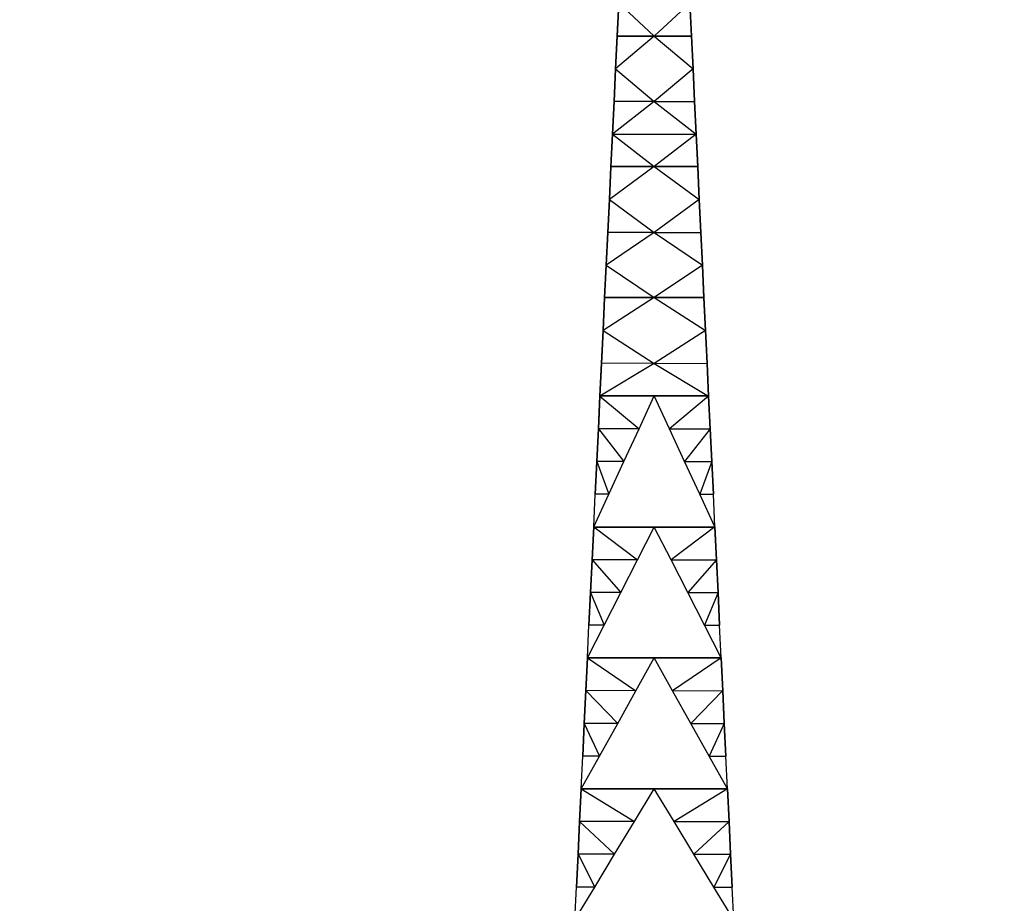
# Model space of a CAD drawing. Header units: millimetres. Extents: x 674 to 5889, y -153 to 3954.
# Drawn here: x 3342.7 to 3381.45, y 1399.15 to 1434.13 of the extents above; entities that cross this region are included whole.
import ezdxf

# ---------------------------------------------------------------- set-up
doc = ezdxf.new("R2010")
doc.units = ezdxf.units.MM
doc.layers.add('Dimensions', color=7, linetype='Continuous')
doc.layers.add('Towers', color=1, linetype='Continuous', lineweight=0)
doc.styles.get("Standard").update_dxf_attribs({"font": 'arial.ttf'})
doc.dimstyles.new('ISO-25', dxfattribs={"dimtxt": 2.5, "dimasz": 2.5, "dimexe": 1.25, "dimexo": 0.625, "dimtad": 1, "dimtxsty": 'Standard', "dimcen": 2.5, "dimadec": 0, "dimazin": 0, "dimtfac": 1, "dimtmove": 0, "dimatfit": 3, "dimfxl": 1, "dimarcsym": 0})

# ---------------------------------------------------------------- blocks, each defined once
blk = doc.blocks.new('_ArchTick')
at = {"color": 0, "linetype": 'ByBlock', "const_width": 0.15}
blk.add_lwpolyline([(-0.5, -0.5), (0.5, 0.5)], dxfattribs=at)
blk = doc.blocks.new('*D60')
at = {"color": 0, "lineweight": -2, "transparency": 16777216}
blk.add_line((2829.274, -144.563), (2959.274, -144.563), dxfattribs=at)
at = {"layer": 'Defpoints', "color": 0, "transparency": 16777216}
for p in [(5528.478, 3774.077), (5768.478, 3774.077), (5768.478, 3752.482), (2829.274, -118.354), (2959.274, -118.354), (2959.274, -144.563)]:
    blk.add_point(p, dxfattribs=at)
at = {"layer": 'Dimensions', "color": 0, "lineweight": -2, "transparency": 16777216}
blk.add_line((5528.478, 3752.482), (5768.478, 3752.482), dxfattribs=at)
at = {"color": 0, "lineweight": -2, "transparency": 16777216, "xscale": 15, "yscale": 15, "zscale": 15, "rotation": 180}
blk.add_blockref('_ArchTick', (2829.274, -144.563), dxfattribs=at)
at = {"color": 0, "lineweight": -2, "transparency": 16777216, "xscale": 15, "yscale": 15, "zscale": 15}
blk.add_blockref('_ArchTick', (2959.274, -144.563), dxfattribs=at)
at = {"layer": 'Dimensions', "color": 0, "lineweight": -2, "transparency": 16777216, "xscale": 2.5, "yscale": 2.5, "zscale": 2.5, "rotation": 180}
blk.add_blockref('_ArchTick', (5528.478, 3752.482), dxfattribs=at)
at = {"layer": 'Dimensions', "color": 0, "lineweight": -2, "transparency": 16777216, "xscale": 2.5, "yscale": 2.5, "zscale": 2.5}
blk.add_blockref('_ArchTick', (5768.478, 3752.482), dxfattribs=at)
at = {"color": 0, "transparency": 16777216, "insert": (2894.274, -136.274), "char_height": 15, "attachment_point": 5}
blk.add_mtext('130', dxfattribs=at)
at = {"layer": 'Dimensions', "color": 0, "transparency": 16777216, "insert": (5648.478, 3755.404), "char_height": 4.5, "attachment_point": 5}
blk.add_mtext('240m', dxfattribs=at)
blk = doc.blocks.new('*D58')
at = {"color": 0, "lineweight": -2, "transparency": 16777216}
blk.add_line((2393.626, -144.563), (2483.626, -144.563), dxfattribs=at)
at = {"layer": 'Defpoints', "color": 0, "transparency": 16777216}
for p in [(5603.478, 3819.077), (5583.397, 3774.077), (5603.478, 3774.077), (2393.626, -80.976), (2483.626, -80.976), (2483.626, -144.563)]:
    blk.add_point(p, dxfattribs=at)
at = {"layer": 'Dimensions', "color": 0, "lineweight": -2, "transparency": 16777216}
blk.add_line((5583.397, 3819.077), (5583.397, 3774.077), dxfattribs=at)
at = {"color": 0, "lineweight": -2, "transparency": 16777216, "xscale": 15, "yscale": 15, "zscale": 15, "rotation": 180}
blk.add_blockref('_ArchTick', (2393.626, -144.563), dxfattribs=at)
at = {"color": 0, "lineweight": -2, "transparency": 16777216, "xscale": 15, "yscale": 15, "zscale": 15}
blk.add_blockref('_ArchTick', (2483.626, -144.563), dxfattribs=at)
at = {"layer": 'Dimensions', "color": 0, "lineweight": -2, "transparency": 16777216, "xscale": 2.5, "yscale": 2.5, "zscale": 2.5}
for p, rotation in [((5583.397, 3819.077), 90), ((5583.397, 3774.077), 270)]:
    blk.add_blockref('_ArchTick', p, dxfattribs=dict(at, rotation=rotation))
at = {"color": 0, "transparency": 16777216, "insert": (2438.626, -136.279), "char_height": 15, "attachment_point": 5}
blk.add_mtext('90', dxfattribs=at)
at = {"layer": 'Dimensions', "color": 0, "transparency": 16777216, "insert": (5580.484, 3796.577), "char_height": 4.5, "attachment_point": 5, "rotation": 90}
blk.add_mtext('45m', dxfattribs=at)
blk = doc.blocks.new('*D62')
at = {"color": 0, "lineweight": -2, "transparency": 16777216}
blk.add_line((2577.797, -35.976), (2577.797, -85.976), dxfattribs=at)
at = {"layer": 'Defpoints', "color": 0, "transparency": 16777216}
for p in [(5529.806, 3893.742), (5528.478, 3889.077), (5643.378, 3856.377), (2597.989, -35.976), (2577.797, -85.976), (2597.989, -85.976)]:
    blk.add_point(p, dxfattribs=at)
at = {"layer": 'Dimensions', "color": 0, "lineweight": -2, "transparency": 16777216}
blk.add_line((5644.706, 3861.042), (5529.806, 3893.742), dxfattribs=at)
at = {"color": 0, "lineweight": -2, "transparency": 16777216, "xscale": 15, "yscale": 15, "zscale": 15}
for p, rotation in [((2577.797, -35.976), 90), ((2577.797, -85.976), 270)]:
    blk.add_blockref('_ArchTick', p, dxfattribs=dict(at, rotation=rotation))
at = {"layer": 'Dimensions', "color": 0, "lineweight": -2, "transparency": 16777216, "xscale": 2.5, "yscale": 2.5, "zscale": 2.5}
for p, rotation in [((5529.806, 3893.742), 164.113896019455), ((5644.706, 3861.042), 344.113896019455)]:
    blk.add_blockref('_ArchTick', p, dxfattribs=dict(at, rotation=rotation))
at = {"color": 0, "transparency": 16777216, "insert": (2569.514, -60.976), "char_height": 15, "attachment_point": 5, "rotation": 90}
blk.add_mtext('50', dxfattribs=at)
at = {"layer": 'Dimensions', "color": 0, "transparency": 16777216, "insert": (5588.056, 3880.203), "char_height": 4.5, "attachment_point": 5, "rotation": 344.1139}
blk.add_mtext('119.5m', dxfattribs=at)
blk = doc.blocks.new('*D63')
at = {"color": 0, "lineweight": -2, "transparency": 16777216}
blk.add_line((2809.512, -31.439), (2809.512, -86.439), dxfattribs=at)
at = {"layer": 'Defpoints', "color": 0, "transparency": 16777216}
for p in [(5643.378, 3866.577), (5527.736, 3834.542), (5528.478, 3832.07), (2829.274, -31.439), (2809.512, -86.439), (2829.274, -86.439)]:
    blk.add_point(p, dxfattribs=at)
at = {"layer": 'Dimensions', "color": 0, "lineweight": -2, "transparency": 16777216}
blk.add_line((5642.636, 3869.049), (5527.736, 3834.542), dxfattribs=at)
at = {"color": 0, "lineweight": -2, "transparency": 16777216, "xscale": 15, "yscale": 15, "zscale": 15}
for p, rotation in [((2809.512, -31.439), 90), ((2809.512, -86.439), 270)]:
    blk.add_blockref('_ArchTick', p, dxfattribs=dict(at, rotation=rotation))
at = {"layer": 'Dimensions', "color": 0, "lineweight": -2, "transparency": 16777216, "xscale": 2.5, "yscale": 2.5, "zscale": 2.5}
for p, rotation in [((5642.636, 3869.049), 16.71614301521846), ((5527.736, 3834.542), 196.7161430152185)]:
    blk.add_blockref('_ArchTick', p, dxfattribs=dict(at, rotation=rotation))
at = {"color": 0, "transparency": 16777216, "insert": (2801.259, -58.939), "char_height": 15, "attachment_point": 5, "rotation": 90}
blk.add_mtext('55', dxfattribs=at)
at = {"layer": 'Dimensions', "color": 0, "transparency": 16777216, "insert": (5584.345, 3854.594), "char_height": 4.5, "attachment_point": 5, "rotation": 16.7161}
blk.add_mtext('120m', dxfattribs=at)
blk = doc.blocks.new('*D59')
at = {"color": 0, "lineweight": -2, "transparency": 16777216}
blk.add_line((2597.989, -144.563), (2697.989, -144.563), dxfattribs=at)
at = {"layer": 'Defpoints', "color": 0, "transparency": 16777216}
for p in [(5623.478, 3781.175), (5673.478, 3781.175), (5673.478, 3764.268), (2597.989, -85.976), (2697.989, -85.976), (2697.989, -144.563)]:
    blk.add_point(p, dxfattribs=at)
at = {"layer": 'Dimensions', "color": 0, "lineweight": -2, "transparency": 16777216}
blk.add_line((5623.478, 3764.268), (5673.478, 3764.268), dxfattribs=at)
at = {"color": 0, "lineweight": -2, "transparency": 16777216, "xscale": 15, "yscale": 15, "zscale": 15, "rotation": 180}
blk.add_blockref('_ArchTick', (2597.989, -144.563), dxfattribs=at)
at = {"color": 0, "lineweight": -2, "transparency": 16777216, "xscale": 15, "yscale": 15, "zscale": 15}
blk.add_blockref('_ArchTick', (2697.989, -144.563), dxfattribs=at)
at = {"layer": 'Dimensions', "color": 0, "lineweight": -2, "transparency": 16777216, "xscale": 2.5, "yscale": 2.5, "zscale": 2.5, "rotation": 180}
blk.add_blockref('_ArchTick', (5623.478, 3764.268), dxfattribs=at)
at = {"layer": 'Dimensions', "color": 0, "lineweight": -2, "transparency": 16777216, "xscale": 2.5, "yscale": 2.5, "zscale": 2.5}
blk.add_blockref('_ArchTick', (5673.478, 3764.268), dxfattribs=at)
at = {"color": 0, "transparency": 16777216, "insert": (2647.989, -136.279), "char_height": 15, "attachment_point": 5}
blk.add_mtext('100', dxfattribs=at)
at = {"layer": 'Dimensions', "color": 0, "transparency": 16777216, "insert": (5648.478, 3767.191), "char_height": 4.5, "attachment_point": 5}
blk.add_mtext('50m', dxfattribs=at)
blk = doc.blocks.new('*D66')
at = {"color": 0, "lineweight": -2, "transparency": 16777216}
blk.add_line((3325.223, 34.024), (3325.223, -80.976), dxfattribs=at)
at = {"layer": 'Defpoints', "color": 0, "transparency": 16777216}
for p in [(5653.578, 3874.37), (5643.378, 3866.577), (5653.578, 3866.577), (3346.627, 34.024), (3325.223, -80.976), (3346.627, -80.976)]:
    blk.add_point(p, dxfattribs=at)
at = {"layer": 'Dimensions', "color": 0, "lineweight": -2, "transparency": 16777216}
for p, q in [((5643.378, 3874.37), (5653.578, 3874.37)), ((5653.578, 3874.37), (5673.71, 3874.37))]:
    blk.add_line(p, q, dxfattribs=at)
at = {"color": 0, "lineweight": -2, "transparency": 16777216, "xscale": 5, "yscale": 5, "zscale": 5}
for p, rotation in [((3325.223, 34.024), 90), ((3325.223, -80.976), 270)]:
    blk.add_blockref('_ArchTick', p, dxfattribs=dict(at, rotation=rotation))
at = {"layer": 'Dimensions', "color": 0, "lineweight": -2, "transparency": 16777216, "xscale": 2.5, "yscale": 2.5, "zscale": 2.5, "rotation": 180}
blk.add_blockref('_ArchTick', (5643.378, 3874.37), dxfattribs=at)
at = {"layer": 'Dimensions', "color": 0, "lineweight": -2, "transparency": 16777216, "xscale": 2.5, "yscale": 2.5, "zscale": 2.5}
blk.add_blockref('_ArchTick', (5653.578, 3874.37), dxfattribs=at)
at = {"color": 0, "transparency": 16777216, "insert": (3316.939, -23.476), "char_height": 15, "attachment_point": 5, "rotation": 90}
blk.add_mtext('115', dxfattribs=at)
at = {"layer": 'Dimensions', "color": 0, "transparency": 16777216, "insert": (5664.894, 3877.293), "char_height": 4.5, "attachment_point": 5}
blk.add_mtext('10.2m', dxfattribs=at)
blk = doc.blocks.new('*D61')
at = {"color": 0, "lineweight": -2, "transparency": 16777216}
blk.add_line((2373.545, -35.976), (2373.545, -80.976), dxfattribs=at)
at = {"layer": 'Defpoints', "color": 0, "transparency": 16777216}
for p in [(5648.478, 3856.377), (5645.288, 3779.077), (5648.478, 3779.077), (2393.626, -35.976), (2373.545, -80.976), (2393.626, -80.976)]:
    blk.add_point(p, dxfattribs=at)
at = {"layer": 'Dimensions', "color": 0, "lineweight": -2, "transparency": 16777216}
blk.add_line((5645.288, 3856.377), (5645.288, 3779.077), dxfattribs=at)
at = {"color": 0, "lineweight": -2, "transparency": 16777216, "xscale": 15, "yscale": 15, "zscale": 15}
for p, rotation in [((2373.545, -35.976), 90), ((2373.545, -80.976), 270)]:
    blk.add_blockref('_ArchTick', p, dxfattribs=dict(at, rotation=rotation))
at = {"layer": 'Dimensions', "color": 0, "lineweight": -2, "transparency": 16777216, "xscale": 2.5, "yscale": 2.5, "zscale": 2.5}
for p, rotation in [((5645.288, 3856.377), 90), ((5645.288, 3779.077), 270)]:
    blk.add_blockref('_ArchTick', p, dxfattribs=dict(at, rotation=rotation))
at = {"color": 0, "transparency": 16777216, "insert": (2365.292, -58.476), "char_height": 15, "attachment_point": 5, "rotation": 90}
blk.add_mtext('45', dxfattribs=at)
at = {"layer": 'Dimensions', "color": 0, "transparency": 16777216, "insert": (5642.364, 3817.906), "char_height": 4.5, "attachment_point": 5, "rotation": 90}
blk.add_mtext('77.3m', dxfattribs=at)

msp = doc.modelspace()

# ---------------------------------------------------------------- linework, layer by layer
at = {"layer": 'Towers'}
for p, q in [((3366.417, 1434.781), (3366.355, 1433.483)), ((3366.355, 1433.485), (3366.417, 1434.781)), ((3366.417, 1434.781), (3366.355, 1433.483)), ((3366.355, 1433.485), (3366.417, 1434.781)), ((3366.417, 1434.781), (3367.826, 1433.483)), ((3366.417, 1434.781), (3367.826, 1433.483)), ((3369.234, 1434.781), (3367.825, 1433.483)), ((3369.234, 1434.781), (3367.825, 1433.483)), ((3369.234, 1434.781), (3369.296, 1433.483)), ((3369.296, 1433.485), (3369.234, 1434.781)), ((3369.234, 1434.781), (3369.296, 1433.483)), ((3369.296, 1433.485), (3369.234, 1434.781)), ((3366.293, 1432.19), (3366.355, 1433.485)), ((3366.293, 1432.19), (3366.355, 1433.485)), ((3367.826, 1433.483), (3366.293, 1432.19)), ((3367.826, 1433.483), (3366.293, 1432.19)), ((3366.355, 1433.483), (3366.293, 1432.19)), ((3366.355, 1433.483), (3366.293, 1432.19)), ((3367.826, 1433.483), (3366.355, 1433.485)), ((3367.826, 1433.483), (3366.355, 1433.485)), ((3366.355, 1433.483), (3366.355, 1433.485)), ((3366.355, 1433.483), (3366.355, 1433.485)), ((3367.826, 1433.483), (3366.355, 1433.483)), ((3366.355, 1433.483), (3367.826, 1433.483)), ((3367.825, 1433.483), (3369.296, 1433.485)), ((3367.825, 1433.483), (3369.296, 1433.485)), ((3367.825, 1433.483), (3369.358, 1432.19)), ((3367.825, 1433.483), (3369.358, 1432.19)), ((3369.296, 1433.483), (3367.826, 1433.483)), ((3367.826, 1433.483), (3369.296, 1433.483)), ((3369.296, 1433.483), (3369.296, 1433.485)), ((3369.358, 1432.19), (3369.296, 1433.485)), ((3369.296, 1433.483), (3369.296, 1433.485)), ((3369.358, 1432.19), (3369.296, 1433.485)), ((3369.296, 1433.483), (3369.358, 1432.19)), ((3369.296, 1433.483), (3369.358, 1432.19)), ((3366.231, 1430.894), (3366.293, 1432.19)), ((3366.231, 1430.894), (3366.293, 1432.19)), ((3366.293, 1432.19), (3366.232, 1430.897)), ((3366.293, 1432.19), (3366.232, 1430.897)), ((3366.293, 1432.19), (3367.825, 1430.897)), ((3366.293, 1432.19), (3367.825, 1430.897)), ((3369.358, 1432.19), (3367.826, 1430.897)), ((3369.358, 1432.19), (3367.826, 1430.897)), ((3369.358, 1432.19), (3369.42, 1430.897)), ((3369.42, 1430.894), (3369.358, 1432.19)), ((3369.358, 1432.19), (3369.42, 1430.897)), ((3369.42, 1430.894), (3369.358, 1432.19)), ((3367.825, 1430.897), (3366.169, 1429.599)), ((3367.825, 1430.897), (3366.169, 1429.599)), ((3366.232, 1430.897), (3366.169, 1429.599)), ((3366.232, 1430.897), (3366.169, 1429.599)), ((3366.169, 1429.599), (3366.231, 1430.894)), ((3366.169, 1429.599), (3366.231, 1430.894)), ((3367.825, 1430.897), (3366.231, 1430.894)), ((3367.825, 1430.897), (3366.231, 1430.894)), ((3366.232, 1430.897), (3366.231, 1430.894)), ((3366.232, 1430.897), (3366.231, 1430.894)), ((3367.826, 1430.897), (3369.42, 1430.894)), ((3367.826, 1430.897), (3369.482, 1429.599)), ((3367.826, 1430.897), (3369.42, 1430.894)), ((3367.826, 1430.897), (3369.482, 1429.599)), ((3369.42, 1430.897), (3369.42, 1430.894)), ((3369.42, 1430.897), (3369.482, 1429.599)), ((3369.42, 1430.897), (3369.42, 1430.894)), ((3369.42, 1430.897), (3369.482, 1429.599)), ((3369.482, 1429.599), (3369.42, 1430.894)), ((3369.482, 1429.599), (3369.42, 1430.894)), ((3366.169, 1429.599), (3366.108, 1428.314)), ((3366.108, 1428.303), (3366.169, 1429.599)), ((3366.169, 1429.599), (3366.108, 1428.314)), ((3366.108, 1428.303), (3366.169, 1429.599)), ((3366.169, 1429.599), (3369.482, 1429.599)), ((3366.169, 1429.599), (3367.825, 1428.314)), ((3366.169, 1429.599), (3369.482, 1429.599)), ((3366.169, 1429.599), (3367.825, 1428.314)), ((3369.482, 1429.599), (3367.826, 1428.314)), ((3369.482, 1429.599), (3367.826, 1428.314)), ((3369.482, 1429.599), (3369.543, 1428.314)), ((3369.544, 1428.303), (3369.482, 1429.599)), ((3369.482, 1429.599), (3369.543, 1428.314)), ((3369.544, 1428.303), (3369.482, 1429.599)), ((3367.825, 1428.314), (3366.046, 1427.007)), ((3367.825, 1428.314), (3366.046, 1427.007)), ((3366.108, 1428.314), (3366.046, 1427.007)), ((3366.108, 1428.314), (3366.046, 1427.007)), ((3366.046, 1427.007), (3366.108, 1428.303)), ((3366.046, 1427.007), (3366.108, 1428.303)), ((3367.826, 1428.314), (3366.108, 1428.314)), ((3366.108, 1428.314), (3367.825, 1428.314)), ((3367.825, 1428.314), (3366.108, 1428.303)), ((3367.825, 1428.314), (3366.108, 1428.303)), ((3366.108, 1428.314), (3366.108, 1428.303)), ((3366.108, 1428.314), (3366.108, 1428.303)), ((3367.825, 1428.314), (3369.543, 1428.314)), ((3369.543, 1428.314), (3367.826, 1428.314)), ((3367.826, 1428.314), (3369.544, 1428.303)), ((3367.826, 1428.314), (3369.606, 1427.007)), ((3367.826, 1428.314), (3369.544, 1428.303)), ((3367.826, 1428.314), (3369.606, 1427.007)), ((3369.543, 1428.314), (3369.544, 1428.303)), ((3369.543, 1428.314), (3369.606, 1427.007)), ((3369.543, 1428.314), (3369.544, 1428.303)), ((3369.543, 1428.314), (3369.606, 1427.007)), ((3369.606, 1427.007), (3369.544, 1428.303)), ((3369.606, 1427.007), (3369.544, 1428.303)), ((3366.046, 1427.007), (3365.984, 1425.712)), ((3365.984, 1425.712), (3366.046, 1427.007)), ((3366.046, 1427.007), (3365.984, 1425.712)), ((3365.984, 1425.712), (3366.046, 1427.007)), ((3366.046, 1427.007), (3367.826, 1425.712)), ((3366.046, 1427.007), (3367.826, 1425.712)), ((3369.606, 1427.007), (3367.826, 1425.712)), ((3369.606, 1427.007), (3367.826, 1425.712)), ((3369.606, 1427.007), (3369.668, 1425.712)), ((3369.668, 1425.712), (3369.606, 1427.007)), ((3369.606, 1427.007), (3369.668, 1425.712)), ((3369.668, 1425.712), (3369.606, 1427.007)), ((3367.826, 1425.712), (3365.922, 1424.416)), ((3367.826, 1425.712), (3365.922, 1424.416)), ((3365.984, 1425.712), (3365.922, 1424.416)), ((3365.922, 1424.416), (3365.984, 1425.712)), ((3365.984, 1425.712), (3365.922, 1424.416)), ((3365.922, 1424.416), (3365.984, 1425.712)), ((3367.826, 1425.712), (3365.984, 1425.712)), ((3367.826, 1425.712), (3365.984, 1425.712)), ((3365.984, 1425.712), (3365.984, 1425.712)), ((3365.984, 1425.712), (3365.984, 1425.712)), ((3367.826, 1425.712), (3369.668, 1425.712)), ((3367.826, 1425.712), (3369.73, 1424.416)), ((3367.826, 1425.712), (3369.668, 1425.712)), ((3367.826, 1425.712), (3369.73, 1424.416)), ((3369.668, 1425.712), (3369.668, 1425.712)), ((3369.668, 1425.712), (3369.73, 1424.416)), ((3369.73, 1424.416), (3369.668, 1425.712)), ((3369.668, 1425.712), (3369.668, 1425.712)), ((3369.668, 1425.712), (3369.73, 1424.416)), ((3369.73, 1424.416), (3369.668, 1425.712)), ((3365.922, 1424.416), (3365.86, 1423.132)), ((3365.86, 1423.12), (3365.922, 1424.416)), ((3365.922, 1424.416), (3365.86, 1423.132)), ((3365.86, 1423.12), (3365.922, 1424.416)), ((3365.922, 1424.416), (3367.825, 1423.132)), ((3365.922, 1424.416), (3367.825, 1423.132)), ((3369.73, 1424.416), (3367.826, 1423.132)), ((3369.73, 1424.416), (3367.826, 1423.132)), ((3369.73, 1424.416), (3369.791, 1423.132)), ((3369.792, 1423.12), (3369.73, 1424.416)), ((3369.73, 1424.416), (3369.791, 1423.132)), ((3369.792, 1423.12), (3369.73, 1424.416)), ((3367.825, 1423.132), (3365.798, 1421.825)), ((3367.825, 1423.132), (3365.798, 1421.825)), ((3365.86, 1423.132), (3365.798, 1421.825)), ((3365.86, 1423.132), (3365.798, 1421.825)), ((3365.798, 1421.825), (3365.86, 1423.12)), ((3365.798, 1421.825), (3365.86, 1423.12)), ((3367.826, 1423.132), (3365.86, 1423.132)), ((3365.86, 1423.132), (3367.825, 1423.132)), ((3367.825, 1423.132), (3365.86, 1423.12)), ((3367.825, 1423.132), (3365.86, 1423.12)), ((3365.86, 1423.132), (3365.86, 1423.12)), ((3365.86, 1423.132), (3365.86, 1423.12)), ((3367.825, 1423.132), (3369.791, 1423.132)), ((3369.791, 1423.132), (3367.826, 1423.132)), ((3367.826, 1423.132), (3369.792, 1423.12)), ((3367.826, 1423.132), (3369.854, 1421.825)), ((3367.826, 1423.132), (3369.792, 1423.12)), ((3367.826, 1423.132), (3369.854, 1421.825)), ((3369.791, 1423.132), (3369.792, 1423.12)), ((3369.791, 1423.132), (3369.854, 1421.825)), ((3369.791, 1423.132), (3369.792, 1423.12)), ((3369.791, 1423.132), (3369.854, 1421.825)), ((3369.854, 1421.825), (3369.792, 1423.12)), ((3369.854, 1421.825), (3369.792, 1423.12)), ((3365.798, 1421.825), (3365.735, 1420.524)), ((3365.798, 1421.825), (3365.735, 1420.524)), ((3365.736, 1420.529), (3365.798, 1421.825)), ((3365.736, 1420.529), (3365.798, 1421.825)), ((3365.798, 1421.825), (3367.826, 1420.524)), ((3365.798, 1421.825), (3367.826, 1420.524)), ((3369.854, 1421.825), (3367.825, 1420.524)), ((3369.854, 1421.825), (3367.825, 1420.524)), ((3369.854, 1421.825), (3369.916, 1420.524)), ((3369.915, 1420.529), (3369.854, 1421.825)), ((3369.854, 1421.825), (3369.916, 1420.524)), ((3369.915, 1420.529), (3369.854, 1421.825)), ((3365.674, 1419.234), (3365.736, 1420.529)), ((3365.674, 1419.234), (3365.736, 1420.529)), ((3367.826, 1420.524), (3365.674, 1419.234)), ((3367.826, 1420.524), (3365.674, 1419.234)), ((3365.735, 1420.524), (3365.674, 1419.234)), ((3365.735, 1420.524), (3365.674, 1419.234)), ((3365.735, 1420.524), (3365.736, 1420.529)), ((3365.735, 1420.524), (3365.736, 1420.529)), ((3367.826, 1420.524), (3365.736, 1420.529)), ((3367.826, 1420.524), (3365.736, 1420.529)), ((3367.825, 1420.524), (3369.915, 1420.529)), ((3367.825, 1420.524), (3369.915, 1420.529)), ((3367.825, 1420.524), (3369.977, 1419.234)), ((3367.825, 1420.524), (3369.977, 1419.234)), ((3369.916, 1420.524), (3369.915, 1420.529)), ((3369.977, 1419.234), (3369.915, 1420.529)), ((3369.916, 1420.524), (3369.915, 1420.529)), ((3369.977, 1419.234), (3369.915, 1420.529)), ((3369.916, 1420.524), (3369.977, 1419.234)), ((3369.916, 1420.524), (3369.977, 1419.234)), ((3365.612, 1417.938), (3365.674, 1419.235)), ((3365.612, 1417.938), (3365.674, 1419.235)), ((3365.674, 1419.234), (3365.612, 1417.938)), ((3365.612, 1417.938), (3365.674, 1419.234)), ((3365.674, 1419.234), (3365.612, 1417.938)), ((3365.612, 1417.938), (3365.674, 1419.234)), ((3367.826, 1419.235), (3365.674, 1419.235)), ((3365.674, 1419.235), (3367.826, 1419.235)), ((3367.826, 1419.235), (3365.674, 1419.234)), ((3367.826, 1419.235), (3365.674, 1419.234)), ((3365.674, 1419.235), (3365.674, 1419.234)), ((3365.674, 1419.235), (3365.674, 1419.234)), ((3365.674, 1419.234), (3367.225, 1417.938)), ((3365.674, 1419.234), (3367.225, 1417.938)), ((3367.225, 1417.938), (3367.826, 1419.235)), ((3367.225, 1417.938), (3367.826, 1419.235)), ((3369.977, 1419.235), (3367.826, 1419.235)), ((3367.826, 1419.235), (3369.977, 1419.235)), ((3367.826, 1419.235), (3369.977, 1419.234)), ((3368.426, 1417.938), (3367.826, 1419.235)), ((3367.826, 1419.235), (3369.977, 1419.234)), ((3368.426, 1417.938), (3367.826, 1419.235)), ((3369.977, 1419.234), (3368.426, 1417.938)), ((3369.977, 1419.234), (3368.426, 1417.938)), ((3369.977, 1419.235), (3369.977, 1419.234)), ((3370.039, 1417.938), (3369.977, 1419.235)), ((3369.977, 1419.235), (3369.977, 1419.234)), ((3370.039, 1417.938), (3369.977, 1419.235)), ((3369.977, 1419.234), (3370.039, 1417.938)), ((3370.039, 1417.938), (3369.977, 1419.234)), ((3369.977, 1419.234), (3370.039, 1417.938)), ((3370.039, 1417.938), (3369.977, 1419.234)), ((3365.55, 1416.643), (3365.612, 1417.938)), ((3365.612, 1417.938), (3365.55, 1416.643)), ((3365.55, 1416.642), (3365.612, 1417.938)), ((3365.55, 1416.643), (3365.612, 1417.938)), ((3365.612, 1417.938), (3365.55, 1416.643)), ((3365.55, 1416.642), (3365.612, 1417.938)), ((3365.612, 1417.938), (3366.626, 1416.643)), ((3367.225, 1417.938), (3365.612, 1417.938)), ((3365.612, 1417.938), (3366.626, 1416.643)), ((3367.225, 1417.938), (3365.612, 1417.938)), ((3365.612, 1417.938), (3365.612, 1417.938)), ((3365.612, 1417.938), (3365.612, 1417.938)), ((3366.626, 1416.643), (3367.225, 1417.938)), ((3366.626, 1416.643), (3367.225, 1417.938)), ((3369.025, 1416.643), (3368.426, 1417.938)), ((3368.426, 1417.938), (3370.039, 1417.938)), ((3369.025, 1416.643), (3368.426, 1417.938)), ((3368.426, 1417.938), (3370.039, 1417.938)), ((3370.039, 1417.938), (3369.025, 1416.643)), ((3370.039, 1417.938), (3369.025, 1416.643)), ((3370.101, 1416.643), (3370.039, 1417.938)), ((3370.039, 1417.938), (3370.101, 1416.643)), ((3370.039, 1417.938), (3370.039, 1417.938)), ((3370.101, 1416.642), (3370.039, 1417.938)), ((3370.101, 1416.643), (3370.039, 1417.938)), ((3370.039, 1417.938), (3370.101, 1416.643)), ((3370.039, 1417.938), (3370.039, 1417.938)), ((3370.101, 1416.642), (3370.039, 1417.938)), ((3365.488, 1415.345), (3365.55, 1416.643)), ((3365.488, 1415.345), (3365.55, 1416.643)), ((3365.55, 1416.642), (3365.488, 1415.345)), ((3365.488, 1415.347), (3365.55, 1416.642)), ((3365.55, 1416.642), (3365.488, 1415.345)), ((3365.488, 1415.347), (3365.55, 1416.642)), ((3366.626, 1416.643), (3365.55, 1416.642)), ((3366.626, 1416.643), (3365.55, 1416.642)), ((3365.55, 1416.643), (3365.55, 1416.642)), ((3365.55, 1416.643), (3365.55, 1416.642)), ((3365.55, 1416.642), (3366.025, 1415.345)), ((3365.55, 1416.642), (3366.025, 1415.345)), ((3366.025, 1415.345), (3366.626, 1416.643)), ((3366.025, 1415.345), (3366.626, 1416.643)), ((3369.627, 1415.345), (3369.025, 1416.643)), ((3369.025, 1416.643), (3370.101, 1416.642)), ((3369.627, 1415.345), (3369.025, 1416.643)), ((3369.025, 1416.643), (3370.101, 1416.642)), ((3370.101, 1416.642), (3369.627, 1415.345)), ((3370.101, 1416.642), (3369.627, 1415.345)), ((3370.163, 1415.345), (3370.101, 1416.643)), ((3370.101, 1416.643), (3370.101, 1416.642)), ((3370.163, 1415.345), (3370.101, 1416.643)), ((3370.101, 1416.643), (3370.101, 1416.642)), ((3370.101, 1416.642), (3370.163, 1415.345)), ((3370.163, 1415.347), (3370.101, 1416.642)), ((3370.101, 1416.642), (3370.163, 1415.345)), ((3370.163, 1415.347), (3370.101, 1416.642)), ((3365.426, 1414.051), (3365.488, 1415.347)), ((3365.426, 1414.051), (3365.488, 1415.347)), ((3365.426, 1414.051), (3366.025, 1415.345)), ((3365.426, 1414.051), (3366.025, 1415.345)), ((3365.426, 1414.051), (3365.488, 1415.345)), ((3365.426, 1414.051), (3365.488, 1415.345)), ((3366.025, 1415.345), (3365.488, 1415.347)), ((3366.025, 1415.345), (3365.488, 1415.347)), ((3365.488, 1415.345), (3365.488, 1415.347)), ((3365.488, 1415.345), (3365.488, 1415.347)), ((3369.627, 1415.345), (3370.163, 1415.347)), ((3369.627, 1415.345), (3370.163, 1415.347)), ((3370.225, 1414.051), (3369.627, 1415.345)), ((3370.225, 1414.051), (3369.627, 1415.345)), ((3370.163, 1415.345), (3370.163, 1415.347)), ((3370.225, 1414.051), (3370.163, 1415.347)), ((3370.163, 1415.345), (3370.163, 1415.347)), ((3370.225, 1414.051), (3370.163, 1415.347)), ((3370.225, 1414.051), (3370.163, 1415.345)), ((3370.225, 1414.051), (3370.163, 1415.345)), ((3365.426, 1414.051), (3365.364, 1412.755)), ((3365.364, 1412.756), (3365.426, 1414.051)), ((3365.426, 1414.051), (3365.364, 1412.755)), ((3365.364, 1412.756), (3365.426, 1414.051)), ((3365.364, 1412.755), (3365.426, 1414.05)), ((3365.364, 1412.755), (3365.426, 1414.05)), ((3365.426, 1414.051), (3367.164, 1412.755)), ((3367.826, 1414.05), (3365.426, 1414.051)), ((3365.426, 1414.051), (3367.164, 1412.755)), ((3367.826, 1414.05), (3365.426, 1414.051)), ((3365.426, 1414.05), (3365.426, 1414.051)), ((3365.426, 1414.05), (3365.426, 1414.051)), ((3367.826, 1414.05), (3365.426, 1414.05)), ((3365.426, 1414.05), (3367.826, 1414.05)), ((3367.164, 1412.755), (3367.826, 1414.05)), ((3367.164, 1412.755), (3367.826, 1414.05)), ((3367.826, 1414.05), (3370.225, 1414.051)), ((3367.826, 1414.05), (3370.225, 1414.051)), ((3370.225, 1414.05), (3367.826, 1414.05)), ((3367.826, 1414.05), (3370.225, 1414.05)), ((3368.487, 1412.755), (3367.826, 1414.05)), ((3368.487, 1412.755), (3367.826, 1414.05)), ((3370.225, 1414.051), (3368.487, 1412.755)), ((3370.225, 1414.051), (3368.487, 1412.755)), ((3370.225, 1414.051), (3370.287, 1412.755)), ((3370.225, 1414.05), (3370.225, 1414.051)), ((3370.287, 1412.756), (3370.225, 1414.051)), ((3370.225, 1414.051), (3370.287, 1412.755)), ((3370.225, 1414.05), (3370.225, 1414.051)), ((3370.287, 1412.756), (3370.225, 1414.051)), ((3370.287, 1412.755), (3370.225, 1414.05)), ((3370.287, 1412.755), (3370.225, 1414.05)), ((3365.364, 1412.756), (3365.302, 1411.459)), ((3365.302, 1411.46), (3365.364, 1412.756)), ((3365.364, 1412.756), (3365.302, 1411.459)), ((3365.302, 1411.46), (3365.364, 1412.756)), ((3365.302, 1411.459), (3365.364, 1412.755)), ((3365.302, 1411.459), (3365.364, 1412.755)), ((3365.364, 1412.756), (3366.502, 1411.459)), ((3367.164, 1412.755), (3365.364, 1412.756)), ((3365.364, 1412.756), (3366.502, 1411.459)), ((3367.164, 1412.755), (3365.364, 1412.756)), ((3365.364, 1412.755), (3365.364, 1412.756)), ((3365.364, 1412.755), (3365.364, 1412.756)), ((3366.502, 1411.459), (3367.164, 1412.755)), ((3366.502, 1411.459), (3367.164, 1412.755)), ((3368.487, 1412.755), (3370.287, 1412.756)), ((3368.487, 1412.755), (3370.287, 1412.756)), ((3369.149, 1411.459), (3368.487, 1412.755)), ((3369.149, 1411.459), (3368.487, 1412.755)), ((3370.287, 1412.756), (3369.149, 1411.459)), ((3370.287, 1412.756), (3369.149, 1411.459)), ((3370.287, 1412.756), (3370.349, 1411.459)), ((3370.287, 1412.755), (3370.287, 1412.756)), ((3370.349, 1411.46), (3370.287, 1412.756)), ((3370.287, 1412.756), (3370.349, 1411.459)), ((3370.287, 1412.755), (3370.287, 1412.756)), ((3370.349, 1411.46), (3370.287, 1412.756)), ((3370.349, 1411.459), (3370.287, 1412.755)), ((3370.349, 1411.459), (3370.287, 1412.755)), ((3365.302, 1411.46), (3365.24, 1410.165)), ((3365.24, 1410.164), (3365.302, 1411.46)), ((3365.302, 1411.46), (3365.24, 1410.165)), ((3365.24, 1410.164), (3365.302, 1411.46)), ((3365.24, 1410.165), (3365.302, 1411.459)), ((3365.24, 1410.165), (3365.302, 1411.459)), ((3365.302, 1411.46), (3365.841, 1410.165)), ((3366.502, 1411.459), (3365.302, 1411.46)), ((3365.302, 1411.46), (3365.841, 1410.165)), ((3366.502, 1411.459), (3365.302, 1411.46)), ((3365.302, 1411.459), (3365.302, 1411.46)), ((3365.302, 1411.459), (3365.302, 1411.46)), ((3365.841, 1410.165), (3366.502, 1411.459)), ((3365.841, 1410.165), (3366.502, 1411.459)), ((3369.149, 1411.459), (3370.349, 1411.46)), ((3369.149, 1411.459), (3370.349, 1411.46)), ((3369.811, 1410.165), (3369.149, 1411.459)), ((3369.811, 1410.165), (3369.149, 1411.459)), ((3370.349, 1411.46), (3369.811, 1410.165)), ((3370.349, 1411.46), (3369.811, 1410.165)), ((3370.349, 1411.46), (3370.411, 1410.165)), ((3370.349, 1411.459), (3370.349, 1411.46)), ((3370.411, 1410.164), (3370.349, 1411.46)), ((3370.349, 1411.46), (3370.411, 1410.165)), ((3370.349, 1411.459), (3370.349, 1411.46)), ((3370.411, 1410.164), (3370.349, 1411.46)), ((3370.411, 1410.165), (3370.349, 1411.459)), ((3370.411, 1410.165), (3370.349, 1411.459)), ((3365.178, 1408.869), (3365.841, 1410.165)), ((3365.178, 1408.869), (3365.841, 1410.165)), ((3365.178, 1408.869), (3365.24, 1410.165)), ((3365.178, 1408.869), (3365.24, 1410.165)), ((3365.178, 1408.869), (3365.24, 1410.164)), ((3365.178, 1408.869), (3365.24, 1410.164)), ((3365.841, 1410.165), (3365.24, 1410.164)), ((3365.841, 1410.165), (3365.24, 1410.164)), ((3365.24, 1410.165), (3365.24, 1410.164)), ((3365.24, 1410.165), (3365.24, 1410.164)), ((3370.473, 1408.869), (3369.811, 1410.165)), ((3369.811, 1410.165), (3370.411, 1410.164)), ((3370.473, 1408.869), (3369.811, 1410.165)), ((3369.811, 1410.165), (3370.411, 1410.164)), ((3370.473, 1408.869), (3370.411, 1410.165)), ((3370.411, 1410.165), (3370.411, 1410.164)), ((3370.473, 1408.869), (3370.411, 1410.165)), ((3370.411, 1410.165), (3370.411, 1410.164)), ((3370.473, 1408.869), (3370.411, 1410.164)), ((3370.473, 1408.869), (3370.411, 1410.164)), ((3365.178, 1408.869), (3365.116, 1407.57)), ((3365.116, 1407.573), (3365.178, 1408.869)), ((3365.178, 1408.869), (3365.116, 1407.57)), ((3365.116, 1407.573), (3365.178, 1408.869)), ((3365.116, 1407.57), (3365.178, 1408.868)), ((3365.116, 1407.57), (3365.178, 1408.868)), ((3365.178, 1408.869), (3367.1, 1407.57)), ((3365.178, 1408.869), (3367.826, 1408.868)), ((3365.178, 1408.869), (3367.1, 1407.57)), ((3365.178, 1408.869), (3367.826, 1408.868)), ((3365.178, 1408.869), (3365.178, 1408.868)), ((3365.178, 1408.869), (3365.178, 1408.868)), ((3365.178, 1408.868), (3367.826, 1408.868)), ((3367.826, 1408.868), (3365.178, 1408.868)), ((3367.1, 1407.57), (3367.826, 1408.868)), ((3367.1, 1407.57), (3367.826, 1408.868)), ((3370.473, 1408.869), (3367.826, 1408.868)), ((3370.473, 1408.869), (3367.826, 1408.868)), ((3367.826, 1408.868), (3370.473, 1408.868)), ((3370.473, 1408.868), (3367.826, 1408.868)), ((3368.551, 1407.57), (3367.826, 1408.868)), ((3368.551, 1407.57), (3367.826, 1408.868)), ((3370.473, 1408.869), (3368.551, 1407.57)), ((3370.473, 1408.869), (3368.551, 1407.57)), ((3370.473, 1408.869), (3370.535, 1407.57)), ((3370.473, 1408.869), (3370.473, 1408.868)), ((3370.535, 1407.573), (3370.473, 1408.869)), ((3370.473, 1408.869), (3370.535, 1407.57)), ((3370.473, 1408.869), (3370.473, 1408.868)), ((3370.535, 1407.573), (3370.473, 1408.869)), ((3370.535, 1407.57), (3370.473, 1408.868)), ((3370.535, 1407.57), (3370.473, 1408.868)), ((3365.116, 1407.573), (3365.054, 1406.277)), ((3365.054, 1406.278), (3365.116, 1407.573)), ((3365.116, 1407.573), (3365.054, 1406.277)), ((3365.054, 1406.278), (3365.116, 1407.573)), ((3365.054, 1406.277), (3365.116, 1407.57)), ((3365.054, 1406.277), (3365.116, 1407.57)), ((3365.116, 1407.573), (3366.378, 1406.277)), ((3367.1, 1407.57), (3365.116, 1407.573)), ((3365.116, 1407.573), (3366.378, 1406.277)), ((3367.1, 1407.57), (3365.116, 1407.573)), ((3365.116, 1407.57), (3365.116, 1407.573)), ((3365.116, 1407.57), (3365.116, 1407.573)), ((3366.378, 1406.277), (3367.1, 1407.57)), ((3366.378, 1406.277), (3367.1, 1407.57)), ((3368.551, 1407.57), (3370.535, 1407.573)), ((3368.551, 1407.57), (3370.535, 1407.573)), ((3369.273, 1406.277), (3368.551, 1407.57)), ((3369.273, 1406.277), (3368.551, 1407.57)), ((3370.535, 1407.573), (3369.273, 1406.277)), ((3370.535, 1407.573), (3369.273, 1406.277)), ((3370.535, 1407.573), (3370.597, 1406.277)), ((3370.535, 1407.57), (3370.535, 1407.573)), ((3370.597, 1406.278), (3370.535, 1407.573)), ((3370.535, 1407.573), (3370.597, 1406.277)), ((3370.535, 1407.57), (3370.535, 1407.573)), ((3370.597, 1406.278), (3370.535, 1407.573)), ((3370.597, 1406.277), (3370.535, 1407.57)), ((3370.597, 1406.277), (3370.535, 1407.57)), ((3365.054, 1406.278), (3364.992, 1404.982)), ((3364.992, 1404.982), (3365.054, 1406.278)), ((3365.054, 1406.278), (3364.992, 1404.982)), ((3364.992, 1404.982), (3365.054, 1406.278)), ((3364.992, 1404.982), (3365.054, 1406.277)), ((3364.992, 1404.982), (3365.054, 1406.277)), ((3365.054, 1406.278), (3365.654, 1404.982)), ((3366.378, 1406.277), (3365.054, 1406.278)), ((3365.054, 1406.278), (3365.654, 1404.982)), ((3366.378, 1406.277), (3365.054, 1406.278)), ((3365.054, 1406.277), (3365.054, 1406.278)), ((3365.054, 1406.277), (3365.054, 1406.278)), ((3365.654, 1404.982), (3366.378, 1406.277)), ((3365.654, 1404.982), (3366.378, 1406.277)), ((3369.273, 1406.277), (3370.597, 1406.278)), ((3369.273, 1406.277), (3370.597, 1406.278)), ((3369.997, 1404.982), (3369.273, 1406.277)), ((3369.997, 1404.982), (3369.273, 1406.277)), ((3370.597, 1406.278), (3369.997, 1404.982)), ((3370.597, 1406.278), (3369.997, 1404.982)), ((3370.597, 1406.278), (3370.659, 1404.982)), ((3370.597, 1406.277), (3370.597, 1406.278)), ((3370.659, 1404.982), (3370.597, 1406.278)), ((3370.597, 1406.278), (3370.659, 1404.982)), ((3370.597, 1406.277), (3370.597, 1406.278)), ((3370.659, 1404.982), (3370.597, 1406.278)), ((3370.659, 1404.982), (3370.597, 1406.277)), ((3370.659, 1404.982), (3370.597, 1406.277)), ((3364.93, 1403.686), (3365.654, 1404.982)), ((3364.93, 1403.686), (3365.654, 1404.982)), ((3364.93, 1403.686), (3364.992, 1404.982)), ((3364.93, 1403.686), (3364.992, 1404.982)), ((3364.93, 1403.686), (3364.992, 1404.982)), ((3364.93, 1403.686), (3364.992, 1404.982)), ((3365.654, 1404.982), (3364.992, 1404.982)), ((3365.654, 1404.982), (3364.992, 1404.982)), ((3364.992, 1404.982), (3364.992, 1404.982)), ((3364.992, 1404.982), (3364.992, 1404.982)), ((3370.721, 1403.686), (3369.997, 1404.982)), ((3369.997, 1404.982), (3370.659, 1404.982)), ((3370.721, 1403.686), (3369.997, 1404.982)), ((3369.997, 1404.982), (3370.659, 1404.982)), ((3370.721, 1403.686), (3370.659, 1404.982)), ((3370.659, 1404.982), (3370.659, 1404.982)), ((3370.721, 1403.686), (3370.659, 1404.982)), ((3370.721, 1403.686), (3370.659, 1404.982)), ((3370.659, 1404.982), (3370.659, 1404.982)), ((3370.721, 1403.686), (3370.659, 1404.982)), ((3364.868, 1402.39), (3364.93, 1403.686)), ((3364.93, 1403.686), (3364.868, 1402.39)), ((3364.868, 1402.391), (3364.93, 1403.686)), ((3364.868, 1402.39), (3364.93, 1403.686)), ((3364.93, 1403.686), (3364.868, 1402.39)), ((3364.868, 1402.391), (3364.93, 1403.686)), ((3366.378, 1403.686), (3364.93, 1403.686)), ((3367.826, 1403.686), (3364.93, 1403.686)), ((3364.93, 1403.686), (3367.826, 1403.686)), ((3364.93, 1403.686), (3367.039, 1402.39)), ((3367.826, 1403.686), (3364.93, 1403.686)), ((3364.93, 1403.686), (3367.039, 1402.39)), ((3367.826, 1403.686), (3364.93, 1403.686)), ((3364.93, 1403.686), (3364.93, 1403.686)), ((3364.93, 1403.686), (3364.93, 1403.686)), ((3369.273, 1403.686), (3366.378, 1403.686)), ((3366.378, 1403.686), (3369.273, 1403.686)), ((3366.378, 1403.686), (3366.378, 1403.686)), ((3367.039, 1402.39), (3367.826, 1403.686)), ((3367.039, 1402.39), (3367.826, 1403.686)), ((3367.826, 1403.686), (3367.826, 1403.686)), ((3367.826, 1403.686), (3367.826, 1403.686)), ((3370.721, 1403.686), (3367.826, 1403.686)), ((3367.826, 1403.686), (3370.721, 1403.686)), ((3368.612, 1402.39), (3367.826, 1403.686)), ((3367.826, 1403.686), (3370.721, 1403.686)), ((3368.612, 1402.39), (3367.826, 1403.686)), ((3367.826, 1403.686), (3370.721, 1403.686)), ((3370.721, 1403.686), (3368.612, 1402.39)), ((3370.721, 1403.686), (3368.612, 1402.39)), ((3369.273, 1403.686), (3370.721, 1403.686)), ((3369.273, 1403.686), (3369.273, 1403.686)), ((3370.783, 1402.39), (3370.721, 1403.686)), ((3370.721, 1403.686), (3370.783, 1402.39)), ((3370.721, 1403.686), (3370.721, 1403.686)), ((3370.783, 1402.391), (3370.721, 1403.686)), ((3370.783, 1402.39), (3370.721, 1403.686)), ((3370.721, 1403.686), (3370.783, 1402.39)), ((3370.721, 1403.686), (3370.721, 1403.686)), ((3370.783, 1402.391), (3370.721, 1403.686)), ((3364.868, 1402.391), (3364.806, 1401.095)), ((3364.806, 1401.095), (3364.868, 1402.391)), ((3364.868, 1402.391), (3364.806, 1401.095)), ((3364.806, 1401.095), (3364.868, 1402.391)), ((3364.806, 1401.095), (3364.868, 1402.39)), ((3364.806, 1401.095), (3364.868, 1402.39)), ((3364.868, 1402.391), (3366.254, 1401.095)), ((3367.039, 1402.39), (3364.868, 1402.391)), ((3364.868, 1402.391), (3366.254, 1401.095)), ((3367.039, 1402.39), (3364.868, 1402.391)), ((3364.868, 1402.39), (3364.868, 1402.391)), ((3364.868, 1402.39), (3364.868, 1402.391)), ((3366.254, 1401.095), (3367.039, 1402.39)), ((3366.254, 1401.095), (3367.039, 1402.39)), ((3368.612, 1402.39), (3370.783, 1402.391)), ((3368.612, 1402.39), (3370.783, 1402.391)), ((3369.397, 1401.095), (3368.612, 1402.39)), ((3369.397, 1401.095), (3368.612, 1402.39)), ((3370.783, 1402.391), (3369.397, 1401.095)), ((3370.783, 1402.391), (3369.397, 1401.095)), ((3370.783, 1402.391), (3370.845, 1401.095)), ((3370.783, 1402.39), (3370.783, 1402.391)), ((3370.845, 1401.095), (3370.783, 1402.391)), ((3370.783, 1402.391), (3370.845, 1401.095)), ((3370.783, 1402.39), (3370.783, 1402.391)), ((3370.845, 1401.095), (3370.783, 1402.391)), ((3370.845, 1401.095), (3370.783, 1402.39)), ((3370.845, 1401.095), (3370.783, 1402.39)), ((3364.744, 1399.8), (3364.806, 1401.095)), ((3364.806, 1401.095), (3364.744, 1399.8)), ((3364.744, 1399.799), (3364.806, 1401.095)), ((3364.744, 1399.8), (3364.806, 1401.095)), ((3364.806, 1401.095), (3364.744, 1399.8)), ((3364.744, 1399.799), (3364.806, 1401.095)), ((3364.806, 1401.095), (3365.468, 1399.8)), ((3366.254, 1401.095), (3364.806, 1401.095)), ((3364.806, 1401.095), (3365.468, 1399.8)), ((3366.254, 1401.095), (3364.806, 1401.095)), ((3364.806, 1401.095), (3364.806, 1401.095)), ((3364.806, 1401.095), (3364.806, 1401.095)), ((3365.468, 1399.8), (3366.254, 1401.095)), ((3365.468, 1399.8), (3366.254, 1401.095)), ((3370.183, 1399.8), (3369.397, 1401.095)), ((3369.397, 1401.095), (3370.845, 1401.095)), ((3370.183, 1399.8), (3369.397, 1401.095)), ((3369.397, 1401.095), (3370.845, 1401.095)), ((3370.845, 1401.095), (3370.183, 1399.8)), ((3370.845, 1401.095), (3370.183, 1399.8)), ((3370.907, 1399.8), (3370.845, 1401.095)), ((3370.845, 1401.095), (3370.907, 1399.8)), ((3370.845, 1401.095), (3370.845, 1401.095)), ((3370.907, 1399.799), (3370.845, 1401.095)), ((3370.907, 1399.8), (3370.845, 1401.095)), ((3370.845, 1401.095), (3370.907, 1399.8)), ((3370.845, 1401.095), (3370.845, 1401.095)), ((3370.907, 1399.799), (3370.845, 1401.095)), ((3364.682, 1398.504), (3365.468, 1399.8)), ((3364.682, 1398.504), (3365.468, 1399.8)), ((3364.682, 1398.504), (3364.744, 1399.8)), ((3364.682, 1398.504), (3364.744, 1399.8)), ((3364.682, 1398.504), (3364.744, 1399.799)), ((3364.682, 1398.504), (3364.744, 1399.799)), ((3365.468, 1399.8), (3364.744, 1399.799)), ((3365.468, 1399.8), (3364.744, 1399.799)), ((3364.744, 1399.8), (3364.744, 1399.799)), ((3364.744, 1399.8), (3364.744, 1399.799)), ((3370.969, 1398.504), (3370.183, 1399.8)), ((3370.183, 1399.8), (3370.907, 1399.799)), ((3370.969, 1398.504), (3370.183, 1399.8)), ((3370.183, 1399.8), (3370.907, 1399.799)), ((3370.969, 1398.504), (3370.907, 1399.8)), ((3370.907, 1399.8), (3370.907, 1399.799)), ((3370.969, 1398.504), (3370.907, 1399.8)), ((3370.907, 1399.8), (3370.907, 1399.799)), ((3370.969, 1398.504), (3370.907, 1399.799)), ((3370.969, 1398.504), (3370.907, 1399.799))]:
    msp.add_line(p, q, dxfattribs=at)

# ---------------------------------------------------------------- dimensions: what is measured, and where the dimension line sits
at = {"layer": 'Dimensions'}
for p1, p2, distance, override, picture, middle in [((5643.378, 3856.377), (5528.478, 3889.077), -4.85, {"dimtxt": 4.5, "dimexe": 2, "dimexo": 3, "dimdec": 1, "dimdsep": 46, "dimpost": 'm', "dimblk1": 'ArchTick', "dimblk2": 'ArchTick', "dimsah": 1, "dimse1": 1, "dimse2": 1}, '*D62', (5588.056, 3880.203)), ((5643.378, 3866.577), (5653.578, 3866.577), 7.793, {"dimtxt": 4.5, "dimexe": 2, "dimexo": 3, "dimdec": 1, "dimdsep": 46, "dimpost": 'm', "dimblk1": 'ArchTick', "dimblk2": 'ArchTick', "dimsah": 1, "dimse1": 1, "dimse2": 1}, '*D66', (5664.894, 3877.293)), ((5643.378, 3866.577), (5528.478, 3832.07), -2.581, {"dimtxt": 4.5, "dimexe": 2, "dimexo": 3, "dimdec": 1, "dimpost": 'm', "dimblk1": 'ArchTick', "dimblk2": 'ArchTick', "dimsah": 1, "dimse1": 1, "dimse2": 1}, '*D63', (5584.345, 3854.594))]:
    dim = msp.add_aligned_dim(p1=p1, p2=p2, distance=distance, dimstyle='ISO-25', override=override, dxfattribs=at)
    dim.commit()
    dim.dimension.update_dxf_attribs({"geometry": picture, "text_midpoint": middle})
dim = msp.add_linear_dim(base=(5645.288, 3779.077), p1=(5648.478, 3856.377), p2=(5648.478, 3779.077), angle=90, dimstyle='ISO-25', override={"dimtxt": 4.5, "dimexe": 2, "dimexo": 3, "dimdec": 1, "dimdsep": 46, "dimpost": 'm', "dimblk1": 'ArchTick', "dimblk2": 'ArchTick', "dimsah": 1, "dimse1": 1, "dimse2": 1}, dxfattribs=at)
dim.commit()
dim.dimension.update_dxf_attribs({"geometry": '*D61', "text_midpoint": (5645.288, 3817.906), "dimtype": 160})
dim = msp.add_linear_dim(base=(5583.397, 3774.077), p1=(5603.478, 3819.077), p2=(5603.478, 3774.077), angle=90, dimstyle='ISO-25', override={"dimtxt": 4.5, "dimexe": 2, "dimexo": 3, "dimdec": 1, "dimpost": 'm', "dimblk1": 'ArchTick', "dimblk2": 'ArchTick', "dimsah": 1, "dimse1": 1, "dimse2": 1}, dxfattribs=at)
dim.commit()
dim.dimension.update_dxf_attribs({"geometry": '*D58', "text_midpoint": (5580.484, 3796.577)})
for base, p1, p2, picture, middle in [((5673.478, 3764.268), (5623.478, 3781.175), (5673.478, 3781.175), '*D59', (5648.478, 3767.191)), ((5768.478, 3752.482), (5528.478, 3774.077), (5768.478, 3774.077), '*D60', (5648.478, 3755.404))]:
    dim = msp.add_linear_dim(base=base, p1=p1, p2=p2, dimstyle='ISO-25', override={"dimtxt": 4.5, "dimexe": 2, "dimexo": 3, "dimdec": 1, "dimdsep": 46, "dimpost": 'm', "dimblk1": 'ArchTick', "dimblk2": 'ArchTick', "dimsah": 1, "dimse1": 1, "dimse2": 1}, dxfattribs=at)
    dim.commit()
    dim.dimension.update_dxf_attribs({"geometry": picture, "text_midpoint": middle})

doc.saveas('drawing.dxf')
